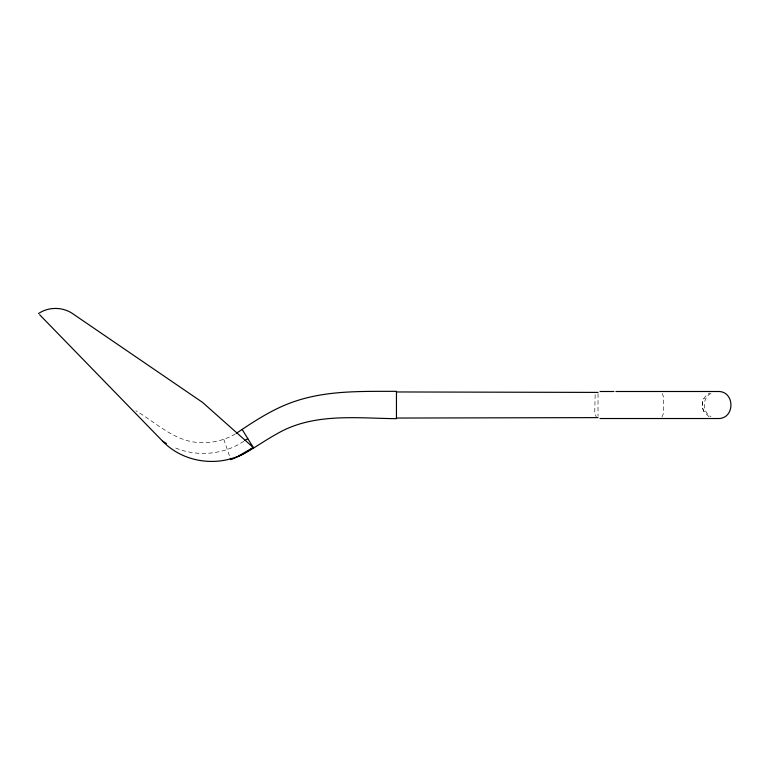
<?xml version="1.0" encoding="UTF-8"?>
<svg xmlns="http://www.w3.org/2000/svg" width="770" height="770" viewBox="0 0 770 770"><rect width="100%" height="100%" fill="white"/><g stroke="black" fill="none" stroke-linecap="round" stroke-linejoin="round"><path stroke-width="0.58" stroke-dasharray="3.85 2.89" d="M595.143 394.683L594.738 413.355L596.278 417.003M661.959 417.003L663.48 413.355L663.48 396.666L661.959 393.008M708.949 416.705L704.107 411.767A13.331 13.302 90 0 1 704.107 398.254L706.254 395.453L709.651 393.008M710.989 393.306C702.096 397.984 702.096 412.027 710.989 416.705M243.811 441.258C223.339 455.099 195.619 457.313 173.202 446.927M235.341 433.972C224.33 440.421 211.394 443.443 198.66 442.538C174.193 441.152 155.829 422.47 135.847 410.747M223.781 439.304L230.095 457.688M598.03 393.701L598.03 416.31M704.107 411.767A13.331 13.302 -90 0 1 704.107 398.254"/><path stroke-width="1.16" d="M236.323 433.327C255.274 420.536 274.592 407.811 296.565 400.795C328.838 390.294 362.968 391.449 396.454 391.324L396.454 418.688C356.491 418.245 313.323 412.595 277.056 433.76C261.531 442.221 247.459 453.492 230.779 459.661L230.307 458.294M244.802 440.594L247.796 438.621M38.5 313.554C48.558 306.71 62.428 306.768 72.505 313.554L202.568 402.412L253.234 447.466C226.727 468.295 186.051 465.494 162.653 441.229L39.636 314.718M239.037 455.725L253.234 447.466M600.003 391.497L613.863 391.497M615.913 391.497L717.698 391.497C735.331 390.659 735.331 419.352 717.698 418.524L600.003 418.524M396.454 391.959L598.03 392.402M396.454 418.052L598.03 417.61M162.653 441.229L166.464 443.472M242.165 429.458L253.426 447.784"/></g></svg>
